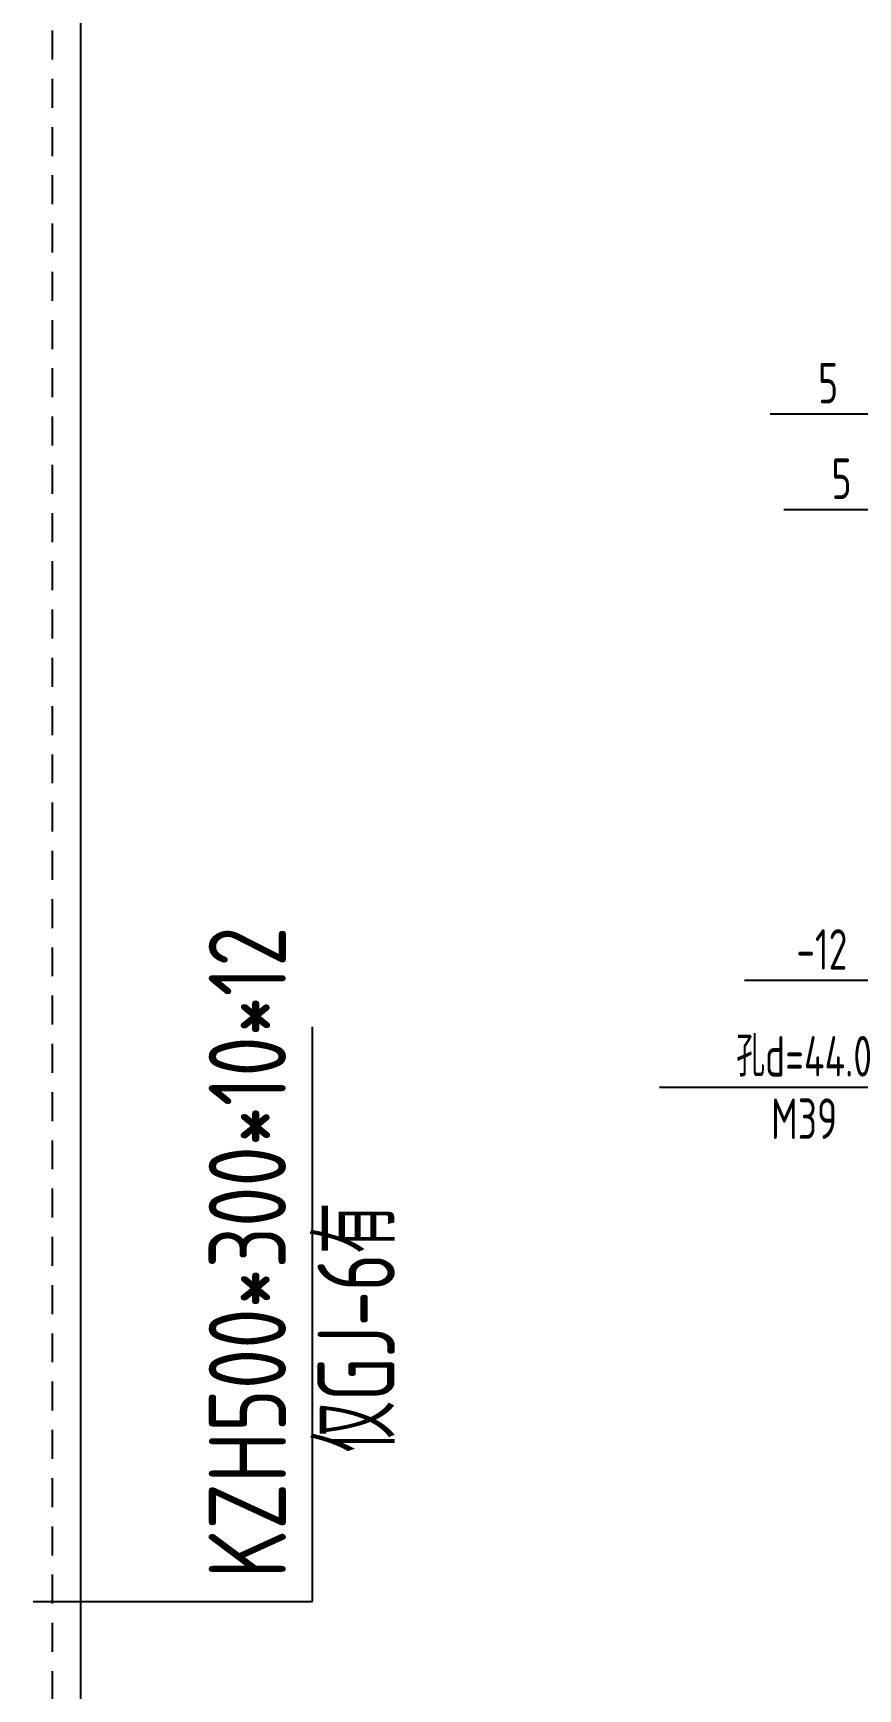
# Model space of a CAD drawing. Extents: x 69728788 to 150676229, y 15322671 to 43663798.
# Drawn here: x 75215008 to 75219283, y 19474006 to 19482585 of the extents above; entities that cross this region are included whole.
import ezdxf
from ezdxf.enums import TextEntityAlignment as Align

# ---------------------------------------------------------------- set-up
doc = ezdxf.new("R2010")
doc.units = 0
doc.header["$LTSCALE"] = 1000
doc.header["$MEASUREMENT"] = 0
doc.linetypes.add('4', pattern=[5, 1.5, -1, 1.5, -1])
for name, color, linetype in [('AXIS', 3, 'CONTINUOUS'), ('PUB_TEXT', 7, 'CONTINUOUS'), ('柱子', 3, 'CONTINUOUS'), ('焊缝标注', 253, 'CONTINUOUS'), ('螺栓孔标注', 253, 'CONTINUOUS'), ('钢板标注', 253, 'CONTINUOUS'), ('门窗', 3, '4')]:
    doc.layers.add(name, color=color, linetype=linetype)
doc.styles.add('_HZDX', font='atssdeng.shx', dxfattribs={"width": 0.8, "bigfont": 'atssdchn.shx'})
doc.styles.add('PkpmHz', font='Pkpmeng', dxfattribs={"width": 0.7, "bigfont": 'hztxt'})
doc.styles.add('TSSD_Rein', font='atssdeng.shx', dxfattribs={"width": 0.7, "bigfont": 'atssdchn.shx'})

msp = doc.modelspace()

# ---------------------------------------------------------------- linework, layer by layer
at = {"layer": 'AXIS', "linetype": 'ByBlock'}
for p, q in [((75216455.5, 19474458.4, -246.9), (75216455.5, 19477437.4, -246.9)), ((75215008.4, 19474458.4, -246.9), (75216455.5, 19474458.4, -246.9))]:
    msp.add_line(p, q, dxfattribs=at)
at = {"layer": '柱子'}
msp.add_line((75215255.6, 19453948.4), (75215255.6, 19495900.2, 100.3), dxfattribs=at)
at = {"layer": '焊缝标注', "ltscale": 100}
for p, q in [((75219828.6, 19480610.1), (75218828.6, 19480610.1)), ((75219897.9, 19480114.6), (75218897.9, 19480114.6))]:
    msp.add_line(p, q, dxfattribs=at)
at = {"layer": '螺栓孔标注', "ltscale": 100}
msp.add_line((75219754, 19477122.3), (75218254, 19477122.3), dxfattribs=at)
at = {"layer": '钢板标注', "ltscale": 100}
msp.add_line((75219495.7, 19477675.9), (75218695.7, 19477675.9), dxfattribs=at)
at = {"layer": '门窗', "ltscale": 0.1}
msp.add_line((75215109.4, 19453948.4, -200.5), (75215109.4, 19495900.2, -100.3), dxfattribs=at)

# ---------------------------------------------------------------- texts
at = {"layer": 'AXIS', "linetype": 'ByBlock', "style": 'TSSD_Rein', "width": 0.8}
msp.add_text('KZH500*300*10*12', height=400, rotation=90, dxfattribs=at).set_placement((75216318.5, 19474579.9, 55.1))
at = {"layer": 'PUB_TEXT', "style": '_HZDX', "width": 0.7}
msp.add_text('仅GJ-6有', height=400, rotation=90, dxfattribs=at).set_placement((75216882.4, 19475231.2, 121.1))
at = {"layer": '焊缝标注', "style": 'PkpmHz', "width": 0.71}
for p in [(75219128.6, 19480666.8), (75219197.9, 19480171.2)]:
    msp.add_text('5', height=210, dxfattribs=at).set_placement(p, align=Align.CENTER)
at = {"layer": '螺栓孔标注', "style": 'PkpmHz', "width": 0.71}
msp.add_text('孔d=44.0', height=210, dxfattribs=at).set_placement((75219004, 19477178.9), align=Align.CENTER)
msp.add_text('M39', height=210, dxfattribs=at).set_placement((75219004, 19477065.7), align=Align.TOP_CENTER)
at = {"layer": '钢板标注', "style": 'PkpmHz', "width": 0.71}
msp.add_text('-12', height=210, dxfattribs=at).set_placement((75219095.7, 19477732.5), align=Align.CENTER)

doc.saveas('drawing.dxf')
